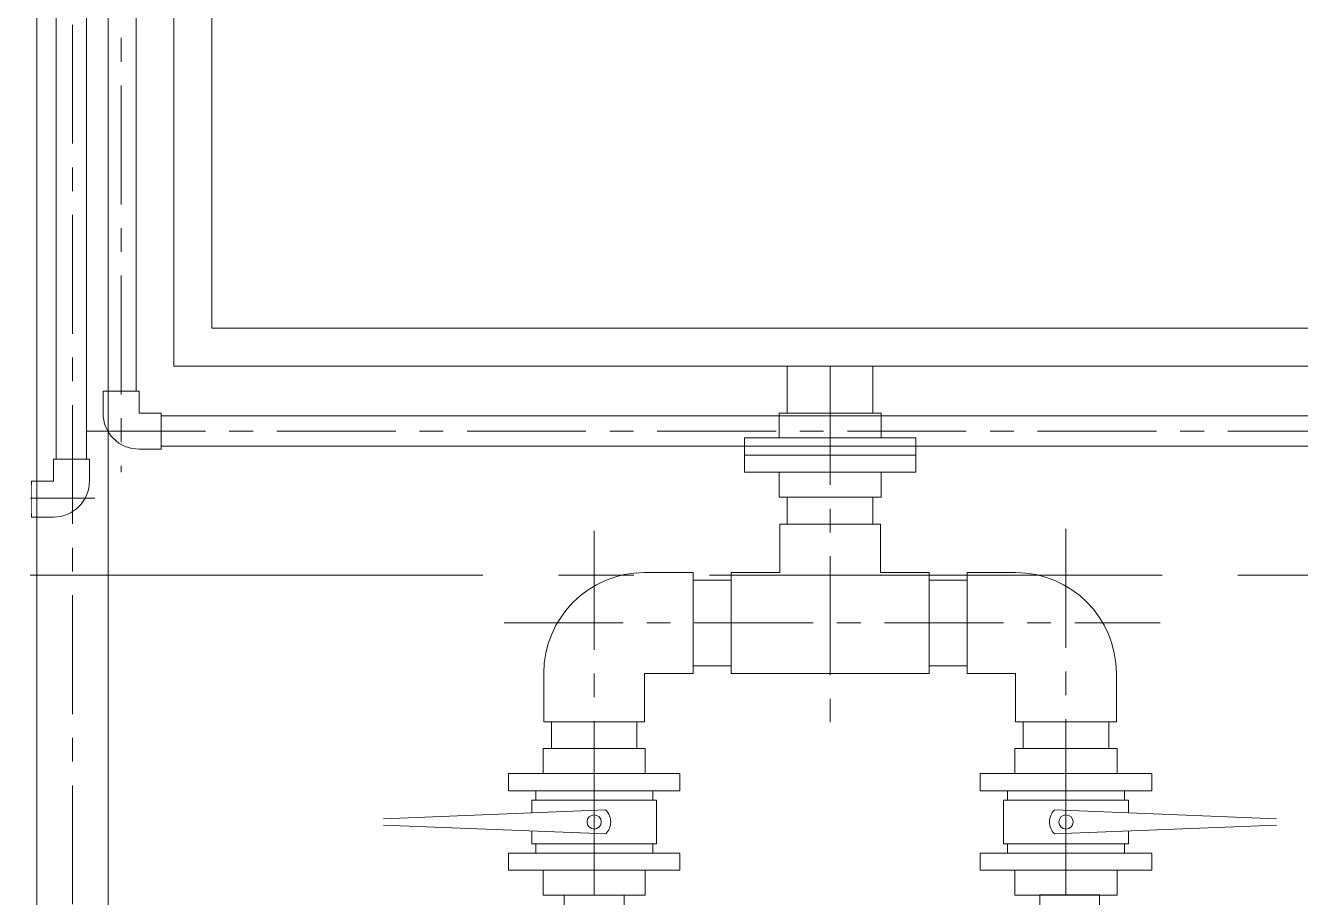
# Model space of a CAD drawing. Header units: millimetres. Extents: x 3795014 to 4300160, y 3869364 to 4016788.
# Drawn here: x 4226300 to 4227641, y 3926337 to 3927254 of the extents above; entities that cross this region are included whole.
import ezdxf

# ---------------------------------------------------------------- set-up
doc = ezdxf.new("R2010")
doc.units = ezdxf.units.MM
doc.set_wipeout_variables(frame=1)
doc.linetypes.add('CENTER', pattern=[2, 1.25, -0.25, 0.25, -0.25])
doc.linetypes.add('осевая2', pattern=[28.575, 19.05, -3.175, 3.175, -3.175])
doc.layers.add('Дополнительная', color=7, linetype='Continuous', lineweight=18)
doc.layers.add('оси', color=7, linetype='осевая2', lineweight=13)

msp = doc.modelspace()

# ---------------------------------------------------------------- linework, layer by layer
at = {"layer": 'Дополнительная', "linetype": 'CENTER', "ltscale": 100}
for p, q in [((4226400.9, 3928990.7, 0), (4226400.9, 3926783.9, 0)), ((4226349.7, 3925729.6, 0), (4226349.7, 3928987.3, 0)), ((4227146.5, 3926895.6), (4227146.5, 3926521.1)), ((4226364.7, 3926827.2, 0), (4229226.2, 3926827.2, 0)), ((4226898.4, 3926722.2, 0), (4226898.4, 3925727.5, 0)), ((4227394.5, 3926724.3, 0), (4227394.5, 3925721.1, 0)), ((4226803.7, 3926625.4), (4227493.6, 3926625.4))]:
    msp.add_line(p, q, dxfattribs=at)
at = {"layer": 'Дополнительная', "ltscale": 25}
for p, q in [((4226381.9, 3926846.2, 0), (4226381.9, 3926869.2, 0)), ((4226419.9, 3926869.2, 0), (4226381.9, 3926869.2, 0)), ((4226419.9, 3926846.2, 0), (4226419.9, 3926869.2, 0)), ((4226442.9, 3926846.2, 0), (4226419.9, 3926846.2, 0)), ((4226442.9, 3926808.2, 0), (4226442.9, 3926846.2, 0)), ((4227092.8, 3926846.2), (4227200.2, 3926846.2)), ((4227092.8, 3926820), (4227092.8, 3926846.2)), ((4227092.8, 3926846.2), (4227200.2, 3926846.2)), ((4227092.8, 3926846.2), (4227200.2, 3926846.2)), ((4227092.8, 3926820), (4227092.8, 3926846.2)), ((4227092.8, 3926846.2), (4227200.2, 3926846.2)), ((4227200.2, 3926820), (4227200.2, 3926846.2)), ((4227200.2, 3926820), (4227200.2, 3926846.2)), ((4227056.3, 3926820), (4227236.7, 3926820)), ((4227056.3, 3926820), (4227056.3, 3926801.9)), ((4227056.3, 3926820), (4227236.7, 3926820)), ((4227056.3, 3926820), (4227056.3, 3926801.9)), ((4227236.7, 3926820), (4227236.7, 3926801.9)), ((4227236.7, 3926820), (4227236.7, 3926801.9)), ((4226419.9, 3926808.2, 0), (4226442.9, 3926808.2, 0)), ((4227056.3, 3926801.9), (4227236.7, 3926801.9)), ((4227056.3, 3926783.9), (4227056.3, 3926801.9)), ((4227056.3, 3926801.9), (4227236.7, 3926801.9)), ((4227056.3, 3926783.9), (4227056.3, 3926801.9)), ((4227056.3, 3926801.9), (4227236.7, 3926801.9)), ((4227056.3, 3926801.9), (4227236.7, 3926801.9)), ((4227085, 3926801.9), (4227236.7, 3926801.9)), ((4227085, 3926801.9), (4227236.7, 3926801.9)), ((4227085, 3926801.9), (4227236.7, 3926801.9)), ((4227085, 3926801.9), (4227236.7, 3926801.9)), ((4227236.7, 3926783.9), (4227236.7, 3926801.9)), ((4227236.7, 3926783.9), (4227236.7, 3926801.9)), ((4227056.3, 3926783.9), (4227236.7, 3926783.9)), ((4227056.3, 3926783.9), (4227236.7, 3926783.9)), ((4227092.8, 3926783.9), (4227092.8, 3926757.6)), ((4227092.8, 3926783.9), (4227092.8, 3926757.6)), ((4227200.2, 3926783.9), (4227200.2, 3926757.6)), ((4227200.2, 3926783.9), (4227200.2, 3926757.6)), ((4227092.8, 3926757.6), (4227200.2, 3926757.6)), ((4227092.8, 3926757.6), (4227200.2, 3926757.6)), ((4227092.8, 3926757.6), (4227200.2, 3926757.6)), ((4227092.8, 3926757.6), (4227200.2, 3926757.6)), ((4227199.5, 3926729.4), (4227093.5, 3926729.4)), ((4227093.5, 3926729.4), (4227093.5, 3926678.4)), ((4227199.5, 3926678.4), (4227199.5, 3926729.4)), ((4227002.4, 3926678.4, 0), (4226951.4, 3926678.4, 0)), ((4227002.4, 3926572.4, 0), (4227002.4, 3926678.4, 0)), ((4227093.5, 3926678.4), (4227042.5, 3926678.4)), ((4227042.5, 3926678.4), (4227042.5, 3926572.4)), ((4227199.5, 3926678.4), (4227250.5, 3926678.4)), ((4227250.5, 3926678.4), (4227250.5, 3926572.4)), ((4227290.5, 3926572.4, 0), (4227290.5, 3926678.4, 0)), ((4227290.5, 3926678.4, 0), (4227341.5, 3926678.4, 0)), ((4226845.4, 3926572.4, 0), (4226845.4, 3926521.4, 0)), ((4226951.4, 3926521.4, 0), (4226951.4, 3926572.4, 0)), ((4226951.4, 3926572.4, 0), (4227002.4, 3926572.4, 0)), ((4227250.5, 3926572.4), (4227042.5, 3926572.4)), ((4227341.5, 3926572.4, 0), (4227290.5, 3926572.4, 0)), ((4227341.5, 3926521.4, 0), (4227341.5, 3926572.4, 0)), ((4227447.5, 3926572.4, 0), (4227447.5, 3926521.4, 0)), ((4226845.4, 3926521.4, 0), (4226951.4, 3926521.4, 0)), ((4227447.5, 3926521.4, 0), (4227341.5, 3926521.4, 0)), ((4226844.7, 3926467, 0), (4226844.7, 3926493.2, 0)), ((4226844.7, 3926467, 0), (4226844.7, 3926493.2, 0)), ((4226844.7, 3926493.2, 0), (4226952.1, 3926493.2, 0)), ((4226898.4, 3926493.2, 0), (4226898.4, 3926339.1, 0)), ((4226898.4, 3926493.2, 0), (4226898.4, 3926339.1, 0)), ((4226952.1, 3926467, 0), (4226952.1, 3926493.2, 0)), ((4226952.1, 3926467, 0), (4226952.1, 3926493.2, 0)), ((4227340.8, 3926467, 0), (4227340.8, 3926493.2, 0)), ((4227340.8, 3926467, 0), (4227340.8, 3926493.2, 0)), ((4227448.2, 3926493.2, 0), (4227340.8, 3926493.2, 0)), ((4227394.5, 3926493.2, 0), (4227394.5, 3926339.1, 0)), ((4227394.5, 3926493.2, 0), (4227394.5, 3926339.1, 0)), ((4227448.2, 3926467, 0), (4227448.2, 3926493.2, 0)), ((4227448.2, 3926467, 0), (4227448.2, 3926493.2, 0)), ((4226808.2, 3926467, 0), (4226808.2, 3926448.9, 0)), ((4226808.2, 3926467, 0), (4226988.6, 3926467, 0)), ((4226808.2, 3926467, 0), (4226808.2, 3926448.9, 0)), ((4226808.2, 3926467, 0), (4226988.6, 3926467, 0)), ((4226988.6, 3926467, 0), (4226988.6, 3926448.9, 0)), ((4226988.6, 3926467, 0), (4226988.6, 3926448.9, 0)), ((4227304.3, 3926467, 0), (4227304.3, 3926448.9, 0)), ((4227484.7, 3926467, 0), (4227304.3, 3926467, 0)), ((4227304.3, 3926467, 0), (4227304.3, 3926448.9, 0)), ((4227484.7, 3926467, 0), (4227304.3, 3926467, 0)), ((4227484.7, 3926467, 0), (4227484.7, 3926448.9, 0)), ((4227484.7, 3926467, 0), (4227484.7, 3926448.9, 0)), ((4226808.2, 3926448.9, 0), (4226988.6, 3926448.9, 0)), ((4226808.2, 3926448.9, 0), (4226988.6, 3926448.9, 0)), ((4226836.9, 3926439.1, 0), (4226836.9, 3926448.9, 0)), ((4226836.9, 3926448.9, 0), (4226959.9, 3926448.9, 0)), ((4226836.9, 3926439.1, 0), (4226836.9, 3926448.9, 0)), ((4226836.9, 3926448.9, 0), (4226959.9, 3926448.9, 0)), ((4226959.9, 3926439.1, 0), (4226959.9, 3926448.9, 0)), ((4226959.9, 3926439.1, 0), (4226959.9, 3926448.9, 0)), ((4227484.7, 3926448.9, 0), (4227304.3, 3926448.9, 0)), ((4227484.7, 3926448.9, 0), (4227304.3, 3926448.9, 0)), ((4227333, 3926439.1, 0), (4227333, 3926448.9, 0)), ((4227456, 3926448.9, 0), (4227333, 3926448.9, 0)), ((4227333, 3926439.1, 0), (4227333, 3926448.9, 0)), ((4227456, 3926448.9, 0), (4227333, 3926448.9, 0)), ((4227456, 3926439.1, 0), (4227456, 3926448.9, 0)), ((4227456, 3926439.1, 0), (4227456, 3926448.9, 0)), ((4226910.5, 3926428.7, 0), (4226677, 3926419.5, 0)), ((4226910.5, 3926428.7, 0), (4226677, 3926419.5, 0)), ((4226964, 3926439.1, 0), (4226832.8, 3926439.1, 0)), ((4226832.8, 3926425.6, 0), (4226832.8, 3926439.1, 0)), ((4226964, 3926439.1, 0), (4226832.8, 3926439.1, 0)), ((4226832.8, 3926425.6, 0), (4226832.8, 3926439.1, 0)), ((4226836.9, 3926439.1, 0), (4226959.9, 3926439.1, 0)), ((4226836.9, 3926439.1, 0), (4226959.9, 3926439.1, 0)), ((4226836.9, 3926439.1, 0), (4226959.9, 3926439.1, 0)), ((4226836.9, 3926439.1, 0), (4226959.9, 3926439.1, 0)), ((4226958.3, 3926439.1, 0), (4226838.6, 3926439.1, 0)), ((4226958.3, 3926439.1, 0), (4226838.6, 3926439.1, 0)), ((4226964, 3926393.2, 0), (4226964, 3926439.1, 0)), ((4226964, 3926393.2, 0), (4226964, 3926439.1, 0)), ((4227328.9, 3926439.1, 0), (4227460.1, 3926439.1, 0)), ((4227328.9, 3926393.2, 0), (4227328.9, 3926439.1, 0)), ((4227328.9, 3926439.1, 0), (4227460.1, 3926439.1, 0)), ((4227328.9, 3926393.2, 0), (4227328.9, 3926439.1, 0)), ((4227456, 3926439.1, 0), (4227333, 3926439.1, 0)), ((4227456, 3926439.1, 0), (4227333, 3926439.1, 0)), ((4227456, 3926439.1, 0), (4227333, 3926439.1, 0)), ((4227456, 3926439.1, 0), (4227333, 3926439.1, 0)), ((4227334.7, 3926439.1, 0), (4227454.4, 3926439.1, 0)), ((4227334.7, 3926439.1, 0), (4227454.4, 3926439.1, 0)), ((4227382.4, 3926428.7, 0), (4227615.9, 3926419.5, 0)), ((4227382.4, 3926428.7, 0), (4227615.9, 3926419.5, 0)), ((4227460.1, 3926425.6, 0), (4227460.1, 3926439.1, 0)), ((4227460.1, 3926425.6, 0), (4227460.1, 3926439.1, 0)), ((4226910.5, 3926403.6, 0), (4226677, 3926412.8, 0)), ((4226910.5, 3926403.6, 0), (4226677, 3926412.8, 0)), ((4226832.8, 3926393.2, 0), (4226832.8, 3926406.7, 0)), ((4226832.8, 3926393.2, 0), (4226832.8, 3926406.7, 0)), ((4227382.4, 3926403.6, 0), (4227615.9, 3926412.8, 0)), ((4227382.4, 3926403.6, 0), (4227615.9, 3926412.8, 0)), ((4227460.1, 3926393.2, 0), (4227460.1, 3926406.7, 0)), ((4227460.1, 3926393.2, 0), (4227460.1, 3926406.7, 0)), ((4226887.3, 3926393.2, 0), (4226832.8, 3926393.2, 0)), ((4226887.3, 3926393.2, 0), (4226832.8, 3926393.2, 0)), ((4226836.9, 3926393.2, 0), (4226887.3, 3926393.2, 0)), ((4226836.9, 3926393.2, 0), (4226964, 3926393.2, 0)), ((4226836.9, 3926393.2, 0), (4226836.9, 3926383.3, 0)), ((4226836.9, 3926393.2, 0), (4226887.3, 3926393.2, 0)), ((4226836.9, 3926393.2, 0), (4226964, 3926393.2, 0)), ((4226836.9, 3926393.2, 0), (4226836.9, 3926383.3, 0)), ((4226887.3, 3926393.2, 0), (4226838.6, 3926393.2, 0)), ((4226887.3, 3926393.2, 0), (4226838.6, 3926393.2, 0)), ((4226959.9, 3926393.2, 0), (4226959.9, 3926383.3, 0)), ((4226959.9, 3926393.2, 0), (4226959.9, 3926383.3, 0)), ((4227456, 3926393.2, 0), (4227328.9, 3926393.2, 0)), ((4227456, 3926393.2, 0), (4227328.9, 3926393.2, 0)), ((4227333, 3926393.2, 0), (4227333, 3926383.3, 0)), ((4227333, 3926393.2, 0), (4227333, 3926383.3, 0)), ((4227405.7, 3926393.2, 0), (4227460.1, 3926393.2, 0)), ((4227405.7, 3926393.2, 0), (4227454.4, 3926393.2, 0)), ((4227456, 3926393.2, 0), (4227405.7, 3926393.2, 0)), ((4227405.7, 3926393.2, 0), (4227460.1, 3926393.2, 0)), ((4227405.7, 3926393.2, 0), (4227454.4, 3926393.2, 0)), ((4227456, 3926393.2, 0), (4227405.7, 3926393.2, 0)), ((4227456, 3926393.2, 0), (4227456, 3926383.3, 0)), ((4227456, 3926393.2, 0), (4227456, 3926383.3, 0)), ((4226808.2, 3926383.3, 0), (4226988.6, 3926383.3, 0)), ((4226808.2, 3926365.3, 0), (4226808.2, 3926383.3, 0)), ((4226808.2, 3926383.3, 0), (4226988.6, 3926383.3, 0)), ((4226808.2, 3926365.3, 0), (4226808.2, 3926383.3, 0)), ((4226836.9, 3926383.3, 0), (4226988.6, 3926383.3, 0)), ((4226836.9, 3926383.3, 0), (4226988.6, 3926383.3, 0)), ((4226988.6, 3926365.3, 0), (4226988.6, 3926383.3, 0)), ((4226988.6, 3926365.3, 0), (4226988.6, 3926383.3, 0)), ((4227456, 3926383.3, 0), (4227304.3, 3926383.3, 0)), ((4227304.3, 3926365.3, 0), (4227304.3, 3926383.3, 0)), ((4227484.7, 3926383.3, 0), (4227304.3, 3926383.3, 0)), ((4227456, 3926383.3, 0), (4227304.3, 3926383.3, 0)), ((4227304.3, 3926365.3, 0), (4227304.3, 3926383.3, 0)), ((4227484.7, 3926383.3, 0), (4227304.3, 3926383.3, 0)), ((4227484.7, 3926365.3, 0), (4227484.7, 3926383.3, 0)), ((4227484.7, 3926365.3, 0), (4227484.7, 3926383.3, 0)), ((4226808.2, 3926365.3, 0), (4226988.6, 3926365.3, 0)), ((4226808.2, 3926365.3, 0), (4226988.6, 3926365.3, 0)), ((4226844.7, 3926365.3, 0), (4226844.7, 3926339.1, 0)), ((4226844.7, 3926365.3, 0), (4226844.7, 3926339.1, 0)), ((4226952.1, 3926365.3, 0), (4226952.1, 3926339.1, 0)), ((4226952.1, 3926365.3, 0), (4226952.1, 3926339.1, 0)), ((4227484.7, 3926365.3, 0), (4227304.3, 3926365.3, 0)), ((4227484.7, 3926365.3, 0), (4227304.3, 3926365.3, 0)), ((4227340.8, 3926365.3, 0), (4227340.8, 3926339.1, 0)), ((4227340.8, 3926365.3, 0), (4227340.8, 3926339.1, 0)), ((4227448.2, 3926365.3, 0), (4227448.2, 3926339.1, 0)), ((4227448.2, 3926365.3, 0), (4227448.2, 3926339.1, 0)), ((4226844.7, 3926339.1, 0), (4226952.1, 3926339.1, 0)), ((4226844.7, 3926339.1, 0), (4226952.1, 3926339.1, 0)), ((4226844.7, 3926339.1, 0), (4226952.1, 3926339.1, 0)), ((4226844.7, 3926339.1, 0), (4226952.1, 3926339.1, 0)), ((4227448.2, 3926339.1, 0), (4227340.8, 3926339.1, 0)), ((4227448.2, 3926339.1, 0), (4227340.8, 3926339.1, 0)), ((4227448.2, 3926339.1, 0), (4227340.8, 3926339.1, 0)), ((4227448.2, 3926339.1, 0), (4227340.8, 3926339.1, 0))]:
    msp.add_line(p, q, dxfattribs=at)
at = {"layer": 'Дополнительная'}
for p, q in [((4226329.7, 3926774.7, 0), (4226329.7, 3926797.7, 0)), ((4226329.7, 3926797.7, 0), (4226367.7, 3926797.7, 0)), ((4226367.7, 3926774.7, 0), (4226367.7, 3926797.7, 0)), ((4226306.7, 3926736.7, 0), (4226306.7, 3926774.7, 0)), ((4226306.7, 3926774.7, 0), (4226329.7, 3926774.7, 0)), ((4226329.7, 3926736.7, 0), (4226306.7, 3926736.7, 0))]:
    msp.add_line(p, q, dxfattribs=at)
at = {"layer": 'Дополнительная', "ltscale": 25}
for points in [[(4226456.5, 3928975.6), (4227836.5, 3928975.6), (4227836.5, 3926895.6), (4226456.5, 3926895.6)], [(4226496.5, 3928935.6), (4227796.5, 3928935.6), (4227796.5, 3926935.6), (4226496.5, 3926935.6)], [(4227101.5, 3926846.2), (4227191.5, 3926846.2), (4227191.5, 3926895.6), (4227101.5, 3926895.6)], [(4227101.5, 3926757.6), (4227191.5, 3926757.6), (4227191.5, 3926729.4), (4227101.5, 3926729.4)]]:
    msp.add_lwpolyline(points, close=True, dxfattribs=at)
at = {"layer": 'Дополнительная', "ltscale": 25, "elevation": 0}
msp.add_lwpolyline([(4226384.9, 3926869.2), (4226384.9, 3926869.2), (4226416.9, 3926869.2), (4226416.9, 3928907.3), (4226384.9, 3928907.3), (4226384.9, 3928887.8)], dxfattribs=at)
for points in [[(4226387.2, 3925918), (4226387.2, 3928804.2), (4226312.2, 3928804.2), (4226312.2, 3925918)], [(4226442.9, 3926843.2), (4229138.5, 3926843.2), (4229138.5, 3926811.2), (4226442.9, 3926811.2)], [(4227002.4, 3926670.4), (4227002.4, 3926580.4), (4227042.5, 3926580.4), (4227042.5, 3926670.4)], [(4227290.5, 3926670.4), (4227290.5, 3926580.4), (4227250.5, 3926580.4), (4227250.5, 3926670.4)], [(4226853.4, 3926521.4), (4226943.4, 3926521.4), (4226943.4, 3926493.2), (4226853.4, 3926493.2)], [(4227439.5, 3926521.4), (4227349.5, 3926521.4), (4227349.5, 3926493.2), (4227439.5, 3926493.2)], [(4226866.9, 3926339), (4226866.9, 3926323.5), (4226929.9, 3926323.6), (4226929.9, 3926339.1)], [(4227366.9, 3926339.4), (4227366.9, 3926323.9), (4227429.9, 3926323.9), (4227429.9, 3926339.4)]]:
    msp.add_lwpolyline(points, close=True, dxfattribs=at)
at = {"layer": 'Дополнительная', "elevation": 0}
msp.add_lwpolyline([(4226364.7, 3926797.7), (4226364.7, 3928000.1), (4226332.7, 3928000.1), (4226332.7, 3926797.7)], close=True, dxfattribs=at)
at = {"layer": 'Дополнительная', "ltscale": 25}
for centre in [(4226898.4, 3926416.1, 0), (4226898.4, 3926416.1, 0), (4227394.5, 3926416.1, 0), (4227394.5, 3926416.1, 0)]:
    msp.add_circle(centre, 7.48, dxfattribs=at)
for centre, radius, start, end in [((4226419.9, 3926846.2, 0), 38, 180, 270), ((4226951.4, 3926572.4, 0), 106, 90, 180), ((4227341.5, 3926572.4, 0), 106, 0, 90), ((4226898.4, 3926416.1, 0), 17.4, 313.9986, 46.0014), ((4226898.4, 3926416.1, 0), 17.4, 313.9986, 46.0014), ((4227394.5, 3926416.1, 0), 17.4, 133.9986, 226.0014), ((4227394.5, 3926416.1, 0), 17.4, 133.9986, 226.0014)]:
    msp.add_arc(centre, radius, start, end, dxfattribs=at)
at = {"layer": 'Дополнительная'}
msp.add_arc((4226329.7, 3926774.7, 0), 38, 270, 0, dxfattribs=at)
at = {"layer": 'оси', "ltscale": 25}
msp.add_line((4217732.7, 3926675.6), (4229531.2, 3926675.6), dxfattribs=at)

# ---------------------------------------------------------------- next in the draw order: wipeouts: each hides what was drawn before it
msp.add_wipeout([(4226306.7, 3926770.9), (4224720.7, 3926772.5), (4224720.7, 3926740.5), (4226306.7, 3926740.5)]).translate(0, 0, 0).dxf.layer = 'Дополнительная'

# ---------------------------------------------------------------- next in the draw order: linework, layer by layer
at = {"layer": 'Дополнительная', "linetype": 'CENTER', "ltscale": 100}
msp.add_line((4224705.6, 3926756.5, 0), (4226373.2, 3926756.5, 0), dxfattribs=at)

doc.saveas('drawing.dxf')
